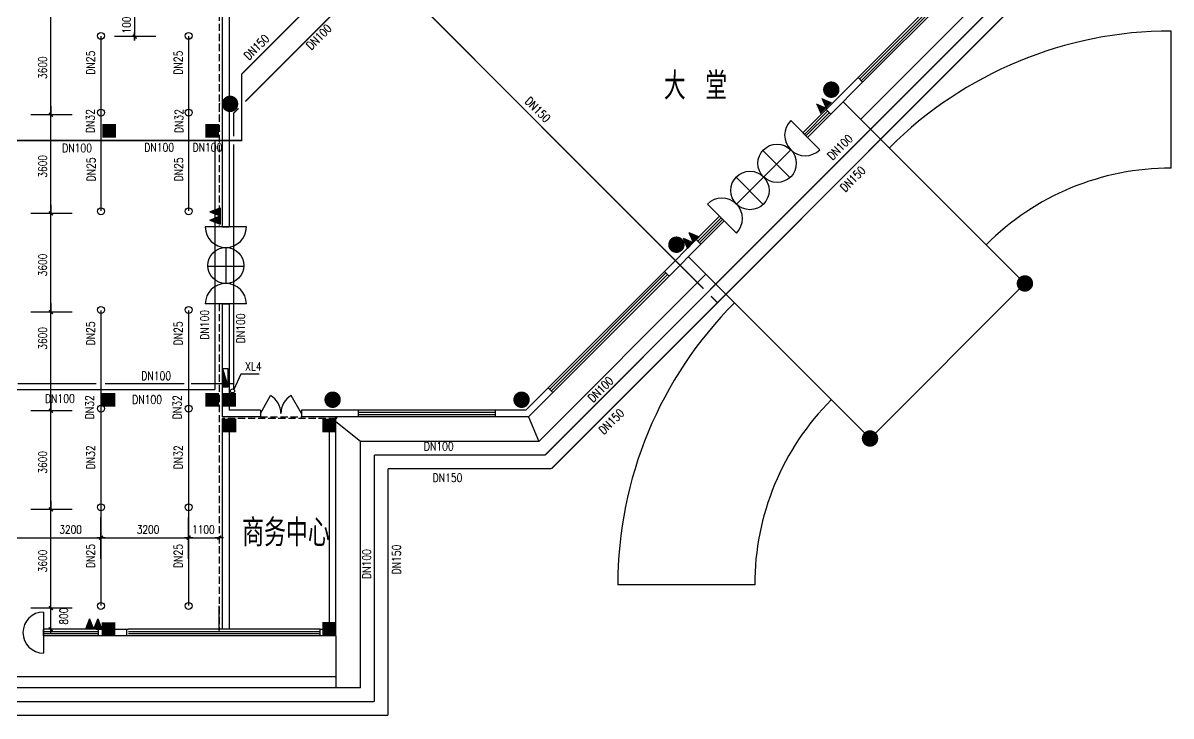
# Model space of a CAD drawing. Extents: x -59612 to 32938, y -7258 to 51372.
# Drawn here: x -12664 to 27173, y -24 to 24001 of the extents above; entities that cross this region are included whole.
import ezdxf
from ezdxf.enums import TextEntityAlignment as Align

# ---------------------------------------------------------------- set-up
doc = ezdxf.new("R2010")
doc.units = 0
doc.header["$LTSCALE"] = 1000
doc.header["$MEASUREMENT"] = 0
doc.linetypes.add('DASH', pattern=[0.35, 0.25, -0.1])
doc.layers.get('0').update_dxf_attribs({"linetype": 'CONTINUOUS'})
doc.layers.get('DEFPOINTS').update_dxf_attribs({"linetype": 'CONTINUOUS'})
for name, color, linetype in [('P_LS_', 6, 'CONTINUOUS'), ('P_PL_', 4, 'CONTINUOUS'), ('P_PL_PT', 7, 'CONTINUOUS'), ('P_XF_GJ', 7, 'CONTINUOUS'), ('PUB_TEXT', 7, 'CONTINUOUS'), ('WALL', 4, 'CONTINUOUS'), ('WINDOW_TEXT', 7, 'CONTINUOUS'), ('墙线__窗台线', 7, 'CONTINUOUS')]:
    doc.layers.add(name, color=color, linetype=linetype)
doc.styles.add('_HZTXT', font='txt.shx', dxfattribs={"width": 0.8, "bigfont": 'hztxt.shx'})
doc.styles.add('DIM_FONT', font='SIMPLEX.shx', dxfattribs={"width": 0.8})
doc.styles.add('SIMPLEX', font='SIMPLEX.SHX')

# ---------------------------------------------------------------- blocks, each defined once
blk = doc.blocks.new('_FZH')
blk.add_solid([(-0.5, -0.5), (0.5, -0.5), (-0.5, 0.5), (0.5, 0.5)])
blk = doc.blocks.new('_YZH')
at = {"const_width": 0.5}
blk.add_lwpolyline([(-0.25, 0, 1), (0.25, 0, 1)], format="xyb", close=True, dxfattribs=at)
blk = doc.blocks.new('_WBLK')
for p, q in [((-0.5, 0.5), (0.5, 0.5)), ((0.5, 0.167), (-0.5, 0.167)), ((0.5, -0.167), (-0.5, -0.167)), ((-0.5, -0.5), (0.5, -0.5))]:
    blk.add_line(p, q)
at = {"layer": 'WINDOW_TEXT', "style": 'SIMPLEX', "flags": 9}
blk.add_attdef('A', text='', height=1, dxfattribs=at).set_placement((0, 1.5), align=Align.MIDDLE)
blk = doc.blocks.new('_DBLK1')
for p, q in [((-0.5, 0), (-0.25, -0.433)), ((0.5, 0), (0.25, -0.433))]:
    blk.add_line(p, q)
for centre, start, end in [((-0.5, 0), 300, 0), ((0.5, 0), 180, 240)]:
    blk.add_arc(centre, 0.5, start, end)
at = {"layer": 'WINDOW_TEXT', "style": 'SIMPLEX', "flags": 9}
blk.add_attdef('A', text='', height=1, dxfattribs=at).set_placement((0, 1.5), align=Align.MIDDLE)
blk = doc.blocks.new('*X16')
at = {"color": 0}
for p, q in [((7200.925, 5700.925), (7201, 5700.925)), ((7200.93125, 5700.93125), (7201, 5700.93125)), ((7200.9375, 5700.9375), (7201, 5700.9375)), ((7200.94375, 5700.94375), (7201, 5700.94375)), ((7200.95, 5700.95), (7201, 5700.95)), ((7200.95625, 5700.95625), (7201, 5700.95625)), ((7200.9625, 5700.9625), (7201, 5700.9625)), ((7200.96875, 5700.96875), (7201, 5700.96875)), ((7200.975, 5700.975), (7201, 5700.975)), ((7200.98125, 5700.98125), (7201, 5700.98125)), ((7200.9875, 5700.9875), (7201, 5700.9875)), ((7200.99375, 5700.99375), (7201, 5700.99375)), ((7200.28125, 5700.28125), (7201, 5700.28125)), ((7200.2875, 5700.2875), (7201, 5700.2875)), ((7200.29375, 5700.29375), (7201, 5700.29375)), ((7200.3, 5700.3), (7201, 5700.3)), ((7200.30625, 5700.30625), (7201, 5700.30625)), ((7200.3125, 5700.3125), (7201, 5700.3125)), ((7200.31875, 5700.31875), (7201, 5700.31875)), ((7200.325, 5700.325), (7201, 5700.325)), ((7200.33125, 5700.33125), (7201, 5700.33125)), ((7200.3375, 5700.3375), (7201, 5700.3375)), ((7200.34375, 5700.34375), (7201, 5700.34375)), ((7200.35, 5700.35), (7201, 5700.35)), ((7200.35625, 5700.35625), (7201, 5700.35625)), ((7200.3625, 5700.3625), (7201, 5700.3625)), ((7200.36875, 5700.36875), (7201, 5700.36875)), ((7200.375, 5700.375), (7201, 5700.375)), ((7200.38125, 5700.38125), (7201, 5700.38125)), ((7200.3875, 5700.3875), (7201, 5700.3875)), ((7200.39375, 5700.39375), (7201, 5700.39375)), ((7200.4, 5700.4), (7201, 5700.4)), ((7200.40625, 5700.40625), (7201, 5700.40625)), ((7200.4125, 5700.4125), (7201, 5700.4125)), ((7200.41875, 5700.41875), (7201, 5700.41875)), ((7200.425, 5700.425), (7201, 5700.425)), ((7200.43125, 5700.43125), (7201, 5700.43125)), ((7200.4375, 5700.4375), (7201, 5700.4375)), ((7200.44375, 5700.44375), (7201, 5700.44375)), ((7200.45, 5700.45), (7201, 5700.45)), ((7200.45625, 5700.45625), (7201, 5700.45625)), ((7200.4625, 5700.4625), (7201, 5700.4625)), ((7200.46875, 5700.46875), (7201, 5700.46875)), ((7200.475, 5700.475), (7201, 5700.475)), ((7200.48125, 5700.48125), (7201, 5700.48125)), ((7200.4875, 5700.4875), (7201, 5700.4875)), ((7200.49375, 5700.49375), (7201, 5700.49375)), ((7200.5, 5700.5), (7201, 5700.5)), ((7200.50625, 5700.50625), (7201, 5700.50625)), ((7200.5125, 5700.5125), (7201, 5700.5125)), ((7200.51875, 5700.51875), (7201, 5700.51875)), ((7200.525, 5700.525), (7201, 5700.525)), ((7200.53125, 5700.53125), (7201, 5700.53125)), ((7200.5375, 5700.5375), (7201, 5700.5375)), ((7200.54375, 5700.54375), (7201, 5700.54375)), ((7200.55, 5700.55), (7201, 5700.55)), ((7200.55625, 5700.55625), (7201, 5700.55625)), ((7200.5625, 5700.5625), (7201, 5700.5625)), ((7200.56875, 5700.56875), (7201, 5700.56875)), ((7200.575, 5700.575), (7201, 5700.575)), ((7200.58125, 5700.58125), (7201, 5700.58125)), ((7200.5875, 5700.5875), (7201, 5700.5875)), ((7200.59375, 5700.59375), (7201, 5700.59375)), ((7200.6, 5700.6), (7201, 5700.6)), ((7200.60625, 5700.60625), (7201, 5700.60625)), ((7200.6125, 5700.6125), (7201, 5700.6125)), ((7200.61875, 5700.61875), (7201, 5700.61875)), ((7200.625, 5700.625), (7201, 5700.625)), ((7200.63125, 5700.63125), (7201, 5700.63125)), ((7200.6375, 5700.6375), (7201, 5700.6375)), ((7200.64375, 5700.64375), (7201, 5700.64375)), ((7200.65, 5700.65), (7201, 5700.65)), ((7200.65625, 5700.65625), (7201, 5700.65625)), ((7200.6625, 5700.6625), (7201, 5700.6625)), ((7200.66875, 5700.66875), (7201, 5700.66875)), ((7200.675, 5700.675), (7201, 5700.675)), ((7200.68125, 5700.68125), (7201, 5700.68125)), ((7200.6875, 5700.6875), (7201, 5700.6875)), ((7200.69375, 5700.69375), (7201, 5700.69375)), ((7200.7, 5700.7), (7201, 5700.7)), ((7200.70625, 5700.70625), (7201, 5700.70625)), ((7200.7125, 5700.7125), (7201, 5700.7125)), ((7200.71875, 5700.71875), (7201, 5700.71875)), ((7200.725, 5700.725), (7201, 5700.725)), ((7200.73125, 5700.73125), (7201, 5700.73125)), ((7200.7375, 5700.7375), (7201, 5700.7375)), ((7200.74375, 5700.74375), (7201, 5700.74375)), ((7200.75, 5700.75), (7201, 5700.75)), ((7200.75625, 5700.75625), (7201, 5700.75625)), ((7200.7625, 5700.7625), (7201, 5700.7625)), ((7200.76875, 5700.76875), (7201, 5700.76875)), ((7200.775, 5700.775), (7201, 5700.775)), ((7200.78125, 5700.78125), (7201, 5700.78125)), ((7200.7875, 5700.7875), (7201, 5700.7875)), ((7200.79375, 5700.79375), (7201, 5700.79375)), ((7200.8, 5700.8), (7201, 5700.8)), ((7200.80625, 5700.80625), (7201, 5700.80625)), ((7200.8125, 5700.8125), (7201, 5700.8125)), ((7200.81875, 5700.81875), (7201, 5700.81875)), ((7200.825, 5700.825), (7201, 5700.825)), ((7200.83125, 5700.83125), (7201, 5700.83125)), ((7200.8375, 5700.8375), (7201, 5700.8375)), ((7200.84375, 5700.84375), (7201, 5700.84375)), ((7200.85, 5700.85), (7201, 5700.85)), ((7200.85625, 5700.85625), (7201, 5700.85625)), ((7200.8625, 5700.8625), (7201, 5700.8625)), ((7200.86875, 5700.86875), (7201, 5700.86875)), ((7200.875, 5700.875), (7201, 5700.875)), ((7200.88125, 5700.88125), (7201, 5700.88125)), ((7200.8875, 5700.8875), (7201, 5700.8875)), ((7200.89375, 5700.89375), (7201, 5700.89375)), ((7200.9, 5700.9), (7201, 5700.9)), ((7200.90625, 5700.90625), (7201, 5700.90625)), ((7200.9125, 5700.9125), (7201, 5700.9125)), ((7200.91875, 5700.91875), (7201, 5700.91875)), ((7200.00625, 5700.00625), (7201, 5700.00625)), ((7200.0125, 5700.0125), (7201, 5700.0125)), ((7200.01875, 5700.01875), (7201, 5700.01875)), ((7200.025, 5700.025), (7201, 5700.025)), ((7200.03125, 5700.03125), (7201, 5700.03125)), ((7200.0375, 5700.0375), (7201, 5700.0375)), ((7200.04375, 5700.04375), (7201, 5700.04375)), ((7200.05, 5700.05), (7201, 5700.05)), ((7200.05625, 5700.05625), (7201, 5700.05625)), ((7200.0625, 5700.0625), (7201, 5700.0625)), ((7200.06875, 5700.06875), (7201, 5700.06875)), ((7200.075, 5700.075), (7201, 5700.075)), ((7200.08125, 5700.08125), (7201, 5700.08125)), ((7200.0875, 5700.0875), (7201, 5700.0875)), ((7200.09375, 5700.09375), (7201, 5700.09375)), ((7200.1, 5700.1), (7201, 5700.1)), ((7200.10625, 5700.10625), (7201, 5700.10625)), ((7200.1125, 5700.1125), (7201, 5700.1125)), ((7200.11875, 5700.11875), (7201, 5700.11875)), ((7200.125, 5700.125), (7201, 5700.125)), ((7200.13125, 5700.13125), (7201, 5700.13125)), ((7200.1375, 5700.1375), (7201, 5700.1375)), ((7200.14375, 5700.14375), (7201, 5700.14375)), ((7200.15, 5700.15), (7201, 5700.15)), ((7200.15625, 5700.15625), (7201, 5700.15625)), ((7200.1625, 5700.1625), (7201, 5700.1625)), ((7200.16875, 5700.16875), (7201, 5700.16875)), ((7200.175, 5700.175), (7201, 5700.175)), ((7200.18125, 5700.18125), (7201, 5700.18125)), ((7200.1875, 5700.1875), (7201, 5700.1875)), ((7200.19375, 5700.19375), (7201, 5700.19375)), ((7200.2, 5700.2), (7201, 5700.2)), ((7200.20625, 5700.20625), (7201, 5700.20625)), ((7200.2125, 5700.2125), (7201, 5700.2125)), ((7200.21875, 5700.21875), (7201, 5700.21875)), ((7200.225, 5700.225), (7201, 5700.225)), ((7200.23125, 5700.23125), (7201, 5700.23125)), ((7200.2375, 5700.2375), (7201, 5700.2375)), ((7200.24375, 5700.24375), (7201, 5700.24375)), ((7200.25, 5700.25), (7201, 5700.25)), ((7200.25625, 5700.25625), (7201, 5700.25625)), ((7200.2625, 5700.2625), (7201, 5700.2625)), ((7200.26875, 5700.26875), (7201, 5700.26875)), ((7200.275, 5700.275), (7201, 5700.275))]:
    blk.add_line(p, q, dxfattribs=at)
blk = doc.blocks.new('_SXHS')
for p, q in [((0.5, 0.5), (-0.5, 0.5)), ((-0.5, 0.5), (-0.5, -0.5)), ((0.5, 0.5), (-0.5, -0.5)), ((0.5, -0.5), (0.5, 0.5)), ((-0.5, -0.5), (0.5, -0.5))]:
    blk.add_line(p, q)
at = {"rotation": 180}
blk.add_blockref('*X16', (7200.5, 5700.5), dxfattribs=at)
blk = doc.blocks.new('PM_PTA')
blk.add_circle((0, 0), 125)
blk = doc.blocks.new('_DIMX')
blk.add_line((-150, 0), (150, 0))
at = {"const_width": 50}
blk.add_lwpolyline([(-70, -70), (70, 70)], dxfattribs=at)
blk = doc.blocks.new('_LINKPT1')
blk.add_line((0, 0), (0, 0))

msp = doc.modelspace()

# ---------------------------------------------------------------- linework, layer by layer
at = {"color": 0, "linetype": 'ByBlock'}
for p, q in [((-11693.3, 20816.1), (-11693.3, 24235.2)), ((-8784.2, 23530.5), (-8784.2, 24235.2)), ((-11696.9, 21117.6), (-11696.9, 21118.5)), ((-11696.9, 21116.6), (-11696.9, 20816.1)), ((-11696.9, 20815.2), (-11696.9, 20814.2)), ((-11693.3, 17396.1), (-11693.3, 20815.2)), ((-11696.9, 17697.6), (-11696.9, 17698.5)), ((-11696.9, 17696.6), (-11696.9, 17396.1)), ((-11696.9, 17395.2), (-11696.9, 17394.2)), ((-11693.3, 13976.1), (-11693.3, 17395.2)), ((-11693.3, 13976.1), (-11693.3, 17395.2)), ((-11696.9, 14276.6), (-11696.9, 13976.1)), ((-11696.9, 13975.2), (-11696.9, 13974.2)), ((-11693.3, 10556.1), (-11693.3, 13975.2)), ((-11696.9, 10857.6), (-11696.9, 10858.5)), ((-11696.9, 10856.6), (-11696.9, 10556.1)), ((-11696.9, 10555.2), (-11696.9, 10554.2)), ((-11693.3, 7136.1), (-11693.3, 10555.2)), ((-11696.9, 7437.6), (-11696.9, 7438.5)), ((-11696.9, 7436.6), (-11696.9, 7136.1)), ((-11696.9, 7135.2), (-11696.9, 7134.2)), ((-11693.3, 2983), (-11693.3, 7135.2)), ((-12996, 6155.6), (-9956, 6155.6)), ((-9956, 6155.6), (-5852, 6155.6))]:
    msp.add_line(p, q, dxfattribs=at)
at = {"color": 7}
for p, q in [((-8051.3, 23530.5), (-9483.5, 23530.5)), ((-8051.3, 23530.5), (-9483.5, 23530.5)), ((-10960.4, 20816.1), (-12392.6, 20816.1)), ((-10960.4, 20816.1), (-12392.6, 20816.1)), ((-10960.4, 17396.1), (-12392.6, 17396.1)), ((-10960.4, 17396.1), (-12392.6, 17396.1)), ((-10960.4, 13976.1), (-12392.6, 13976.1)), ((-10960.4, 13976.1), (-12392.6, 13976.1)), ((-10960.4, 13976.1), (-12392.6, 13976.1)), ((-10960.4, 10556.1), (-12392.6, 10556.1)), ((-10960.4, 10556.1), (-12392.6, 10556.1)), ((-10960.4, 7136.1), (-12392.6, 7136.1)), ((-10960.4, 7136.1), (-12392.6, 7136.1)), ((-9956, 5422.7), (-9956, 6855)), ((-9956, 5422.7), (-9956, 6855)), ((-9956, 5422.7), (-9956, 6855)), ((-6916, 5422.7), (-6916, 6855)), ((-6916, 5422.7), (-6916, 6855)), ((-6916, 5422.7), (-6916, 6855)), ((-10960.4, 3716.1), (-12392.6, 3716.1))]:
    msp.add_line(p, q, dxfattribs=at)
for p, q in [((14858.7, 21194), (15211.3, 21042.9)), ((15060.2, 21395.5), (15211.3, 21042.9)), ((-6175.9, 17453), (-5819.7, 17595.5)), ((-5819.7, 17595.5), (-5819.7, 17310.5)), ((-6175.9, 17453), (-5819.7, 17310.5)), ((-6175.9, 17168), (-5819.7, 17310.5)), ((-6175.9, 17168), (-5819.7, 17025.5)), ((-5819.7, 17310.5), (-5819.7, 17025.5)), ((10442.6, 16741.8), (10795.3, 16590.7)), ((10442.6, 16741.8), (10593.7, 16389.2)), ((10241.1, 16540.3), (10392.2, 16187.6)), ((10241.1, 16540.3), (10593.7, 16389.2)), ((10392.2, 16187.6), (10593.7, 16389.2)), ((10593.7, 16389.2), (10795.3, 16590.7)), ((-10354.6, 3340.1), (-10497.1, 2983.9)), ((-10354.6, 3340.1), (-10212.1, 2983.9)), ((-10069.6, 3340.1), (-10212.1, 2983.9)), ((-10069.6, 3340.1), (-9927.1, 2983.9))]:
    msp.add_line(p, q)
for points in [[(15009.8, 20841.3), (14858.7, 21194), (15211.3, 21042.9)], [(15211.3, 21042.9), (15060.2, 21395.5), (15412.9, 21244.4)], [(-5819.7, 17595.5), (-6175.9, 17453), (-5819.7, 17310.5)], [(-5819.7, 17310.5), (-6175.9, 17168), (-5819.7, 17025.5)], [(10593.7, 16389.2), (10442.6, 16741.8), (10795.3, 16590.7)], [(10392.2, 16187.6), (10241.1, 16540.3), (10593.7, 16389.2)], [(-10497.1, 2983.9), (-10354.6, 3340.1), (-10212.1, 2983.9)], [(-10212.1, 2983.9), (-10069.6, 3340.1), (-9927.1, 2983.9)]]:
    msp.add_solid(points)
at = {"layer": 'DEFPOINTS', "color": 0, "linetype": 'ByBlock'}
for p in [(-11696.9, 20816.1), (-11693.3, 20816.1), (-11696.9, 17396.1), (-11693.3, 17396.1), (-11696.9, 13976.1), (-11693.3, 13976.1), (-11696.9, 10556.1), (-11693.3, 10556.1), (-11696.9, 7136.1), (-11693.3, 7136.1)]:
    msp.add_point(p, dxfattribs=at)
at = {"layer": 'P_LS_', "const_width": 47.5}
for points in [[(10952.4, 14787.4), (-2965.4, 28705.2)], [(22677, 26246.9), (5451.7, 9021.6)], [(23152, 26023.4), (5675.2, 8546.6)], [(-363.4, 25860.1), (-4944, 21279.5)], [(-5183.4, 21040.1), (-5361.3, 20862.2)], [(-5354.4, 20871.4), (-5354.4, 20065.9)], [(-5354.4, 19789.5), (-5354.4, 11311)], [(11434.2, 14305.6), (11210.8, 14529)], [(-10115.8, 11501.1), (-12851.5, 11501.1)], [(-7061.8, 11501.1), (-9817.7, 11501.1)], [(-5354.4, 11501.1), (-6827.6, 11501.1)], [(5451.7, 9021.6), (-475, 9021.6)], [(-475, 475), (-475, 9021.6)], [(5675.2, 8546.6), (0, 8546.6)], [(0, 0), (0, 8546.6)], [(-475, 475), (-55937.3, 475)], [(0, 0), (-55041.4, 0)]]:
    msp.add_lwpolyline(points, dxfattribs=at)
at = {"layer": 'P_PL_', "const_width": 47.5}
for points in [[(-5076, 22227.1), (621, 27924.1)], [(-9956, 23547.3), (-9956, 17485.2)], [(-6916, 23547.3), (-6916, 17485.2)], [(-5076, 22230), (-5076, 19926.2)], [(-49476, 19926.2), (-5050.4, 19926.2)], [(-5998.7, 19926.2), (-5998.7, 11293.2)], [(-9956, 14037.3), (-9956, 3798.2)], [(-6916, 14037.3), (-6916, 3798.2)], [(-46436, 11293.2), (-5998.7, 11293.2)]]:
    msp.add_lwpolyline(points, dxfattribs=at)
at = {"layer": 'PUB_TEXT'}
for p, q in [((-5100, 11821.9), (-5350.9, 11297.6)), ((-5852, 2943.2), (-5852, 3798.2))]:
    msp.add_line(p, q, dxfattribs=at)
msp.add_circle((-5394.1, 11245.3), 71.2, dxfattribs=at)
at = {"layer": 'WALL', "color": 7}
for p, q in [((22202, 26464.5), (16405.1, 20667.5)), ((20341.5, 26135.6), (16311, 22105.1)), ((16364.8, 22051.3), (20395.3, 26081.8)), ((16418.5, 21997.6), (20449, 26028.1)), ((20502.8, 25974.3), (16472.3, 21943.8)), ((-5510, 25374.6), (-5510, 16931.3)), ((-5738, 16931.3), (-5738, 24525.6)), ((27172.6, 18971.6), (27172.6, 23721.6)), ((16311, 22105.1), (15204.2, 20998.2)), ((16472.3, 21943.8), (15365.4, 20837)), ((16472.3, 21943.8), (16311, 22105.1)), ((22101.5, 14971.1), (15800.5, 21272.1)), ((14398.1, 20192.1), (15204.2, 20998.2)), ((15258, 20944.5), (14451.9, 20138.4)), ((15311.7, 20890.8), (14505.6, 20084.7)), ((14559.3, 20030.9), (15365.4, 20837)), ((15365.4, 20837), (15204.2, 20998.2)), ((13974.9, 20615.3), (14982.5, 19607.7)), ((14398.1, 20192.1), (14559.3, 20030.9)), ((12090.9, 17723.7), (13974.9, 19607.7)), ((13006.4, 19579.6), (13946.8, 18639.2)), ((12077.8, 18652.3), (13019.5, 17710.6)), ((11083.2, 17723.7), (12090.9, 16716)), ((11506.4, 17300.5), (11667.7, 17139.2)), ((-4911.5, 16931.3), (-6336.5, 16931.3)), ((-5738, 16931.3), (-5510, 16931.3)), ((10700.3, 16494.4), (9593.5, 15387.5)), ((10861.6, 16333.1), (9754.7, 15226.3)), ((10861.6, 16333.1), (10700.3, 16494.4)), ((-5624, 16218.8), (-5624, 14972.3)), ((-6247, 15575.5), (-5001, 15575.5)), ((16727.5, 9597), (10426.5, 15898.1)), ((11031.1, 15293.5), (5234.1, 9496.6)), ((9593.5, 15387.5), (5563, 11357)), ((5616.8, 11303.3), (9647.3, 15333.8)), ((5670.5, 11249.6), (9701, 15280.1)), ((9754.7, 15226.3), (5724.2, 11195.8)), ((9754.7, 15226.3), (9593.5, 15387.5)), ((22101.5, 14971.1), (16727.5, 9597)), ((-4911.5, 14259.8), (-6336.5, 14259.8)), ((-5738, 14259.8), (-5510, 14259.8)), ((-5738, 10351.6), (-5738, 14259.8)), ((-5510, 14259.8), (-5510, 10579.6)), ((5563, 11357), (4785.5, 10579.6)), ((5724.2, 11195.8), (4880, 10351.6)), ((5724.2, 11195.8), (5563, 11357)), ((-4427, 10579.6), (-5510, 10579.6)), ((-4427, 10579.6), (-4427, 10351.6)), ((-1017, 10579.6), (-3002, 10579.6)), ((-3002, 10579.6), (-3002, 10351.6)), ((-1016.5, 10579.6), (-1805, 10579.6)), ((-1016.5, 10579.1), (-1017, 10579.6)), ((3733.5, 10579.6), (-1016.5, 10579.6)), ((-1016.5, 10351.6), (-1016.5, 10579.1)), ((-1016.5, 10503.6), (3733.5, 10503.6)), ((-1016.5, 10427.6), (3733.5, 10427.6)), ((4785.5, 10579.6), (3733.5, 10579.6)), ((3733.5, 10351.6), (3733.5, 10579.6)), ((-4427, 10351.6), (-5738, 10351.6)), ((-5738, 2983), (-5738, 10285.1)), ((-5510, 10285.1), (-5510, 2983)), ((-1805, 10351.6), (-3002, 10351.6)), ((-2033, 10057.1), (-2033, 2983)), ((-1016.5, 10351.6), (-1805, 10351.6)), ((-1805, 2755), (-1805, 10285.1)), ((-950, 9496.6), (-1805, 10171.1)), ((3733.5, 10351.6), (-1016.5, 10351.6)), ((4880, 10351.6), (3733.5, 10351.6)), ((4880, 10351.6), (5234.1, 9496.6)), ((-950, 950), (-950, 9496.6)), ((5234.1, 9496.6), (-950, 9496.6)), ((12727, 4525.9), (7977, 4525.9)), ((-11951, 3581.5), (-11951, 2156.5)), ((-11951, 2755), (-11951, 2983)), ((-10051, 2983), (-11951, 2983)), ((-11951, 2907), (-10051, 2907)), ((-11951, 2831), (-10051, 2831)), ((-10127, 2983), (-9001.1, 2983)), ((-10051, 2983), (-10051, 2755)), ((-9058.1, 2755), (-9058.1, 2983)), ((-2356, 2983), (-9006, 2983)), ((-9006, 2907), (-2356, 2907)), ((-9006, 2831), (-2356, 2831)), ((-2356, 2983), (-2033, 2983)), ((-2356, 2755), (-2356, 2983)), ((-10051, 2755), (-11951, 2755)), ((-9001.1, 2755), (-10051, 2755)), ((-2356, 2755), (-9006, 2755)), ((-1805, 2755), (-2356, 2755)), ((-1805, 2755), (-1805, 950)), ((-1805, 1330), (-55100, 1330)), ((-950, 950), (-55100, 950))]:
    msp.add_line(p, q, dxfattribs=at)
at = {"layer": 'WALL', "color": 7, "linetype": 'DASH'}
for p, q in [((-5852, 25374.6), (-5852, 16931.3)), ((-5852, 14259.8), (-5852, 2943.2)), ((-1805, 10285.1), (-5738, 10285.1)), ((-4427, 10351.6), (-3002, 10351.6))]:
    msp.add_line(p, q, dxfattribs=at)
at = {"layer": 'WALL', "color": 7}
for points, const_width in [([(15241.5, 21688.6, 1), (15526.5, 21688.6, 1)], 285), ([(-1818.5, 10307, 1), (-1775.5, 10307, 1)], 42.5)]:
    msp.add_lwpolyline(points, format="xyb", close=True, dxfattribs=dict(at, const_width=const_width))
for centre, radius in [((13503.9, 19136.7), 666.1), ((12561.9, 18194.7), 666.1), ((-5624, 15595.6), 623.3)]:
    msp.add_circle(centre, radius, dxfattribs=at)
for centre, radius, start, end in [((27172.6, 9900), 13821.6, 90, 135), ((14478.7, 20111.5), 712.5, 135, 315), ((27172.6, 9900), 9071.6, 90, 135), ((11587.1, 17219.9), 712.5, 315, 135), ((-5624, 16931.3), 712.5, 180, 0), ((-5624, 14259.8), 712.5, 0, 180), ((21798.6, 4525.9), 13821.6, 135, 180), ((21798.6, 4525.9), 9071.6, 135, 180), ((-11951, 2869), 712.5, 90, 270)]:
    msp.add_arc(centre, radius, start, end, dxfattribs=at)
at = {"layer": 'WALL', "color": 7, "linetype": 'ByBlock'}
for p in [(-5839.2, 21200.6), (-5839.2, 21200.6), (-5839.2, 20250.6)]:
    msp.add_point(p, dxfattribs=at)
at = {"layer": 'WALL', "color": 7}
msp.add_solid([(-9928.2, 2751.5), (-9453.2, 2751.5), (-9928.2, 3226.5), (-9453.2, 3226.5)], dxfattribs=at)
at = {"layer": '墙线__窗台线', "color": 255}
msp.add_line((-4470.6, 11821.9), (-5100, 11821.9), dxfattribs=at)

# ---------------------------------------------------------------- block references
at = {"color": 0, "linetype": 'ByBlock', "xscale": 0.95, "yscale": 0.95, "zscale": 0.95, "rotation": 90}
for p in [(-8787.8, 23530.5), (-8787.8, 23530.5), (-8784.2, 23530.5), (-8784.2, 23530.5), (-11696.9, 20816.1), (-11696.9, 20816.1), (-11693.3, 20816.1), (-11693.3, 20816.1), (-11696.9, 17396.1), (-11696.9, 17396.1), (-11693.3, 17396.1), (-11693.3, 17396.1), (-11696.9, 13976.1), (-11696.9, 13976.1), (-11696.9, 13976.1), (-11693.3, 13976.1), (-11693.3, 13976.1), (-11693.3, 13976.1), (-11696.9, 10556.1), (-11696.9, 10556.1), (-11693.3, 10556.1), (-11693.3, 10556.1), (-11696.9, 7136.1), (-11696.9, 7136.1), (-11693.3, 7136.1), (-11693.3, 7136.1), (-11696.9, 3716.1), (-11693.3, 3716.1), (-11696.9, 2982.7)]:
    msp.add_blockref('_DIMX', p, dxfattribs=at)
at = {"xscale": 475, "yscale": 475, "zscale": 475}
for p in [(-5819.7, 17453), (-5819.7, 17168)]:
    msp.add_blockref('_LINKPT1', p, dxfattribs=at)
at = {"xscale": -475, "yscale": 475, "zscale": 475}
for p, rotation in [((10694.5, 16489.9), 134.9999999999999), ((10493, 16288.4), 134.9999999999999), ((-10359.7, 2968.8), 90), ((-10074.7, 2968.8), 90)]:
    msp.add_blockref('_LINKPT1', p, dxfattribs=dict(at, rotation=rotation))
at = {"color": 0, "linetype": 'ByBlock', "xscale": 0.95, "yscale": 0.95, "zscale": 0.95}
for p in [(-9956, 6159.2), (-9956, 6159.2), (-9956, 6159.2), (-9956, 6155.6), (-9956, 6155.6), (-9956, 6155.6), (-6916, 6159.2), (-6916, 6159.2), (-6916, 6159.2), (-6916, 6155.6), (-6916, 6155.6), (-6916, 6155.6), (-5852.5, 6159.2)]:
    msp.add_blockref('_DIMX', p, dxfattribs=at)
at = {"layer": 'P_PL_PT', "xscale": 0.95, "yscale": 0.95, "zscale": 0.95}
for p in [(-9956, 23553.2), (-6916, 23553.2), (-9956, 20893.2), (-6916, 20893.2), (-9956, 17473.2), (-6916, 17473.2), (-9956, 14053.2), (-6916, 14053.2), (-9956, 10633.2), (-6916, 10633.2), (-9956, 7213.2), (-6916, 7213.2), (-9956, 3793.2), (-6916, 3793.2)]:
    msp.add_blockref('PM_PTA', p, dxfattribs=at)
at = {"layer": 'P_XF_GJ', "xscale": 617.5, "yscale": 190, "zscale": 617.5, "rotation": 90}
msp.add_blockref('_SXHS', (-5642, 11700.5), dxfattribs=at)
at = {"layer": 'WALL', "color": 7}
for name, p, xscale, yscale, zscale in [('_YZH', (-5477.7, 21195.9), 570, 570, 570), ('_FZH', (-9677.4, 20258.7), 475, 475, 475), ('_FZH', (-6093.1, 20258.7), 475, 475, 475), ('_YZH', (10010, 16314.6), 570, 570, 570), ('_YZH', (22101.5, 14971.1), 570, 570, 570), ('_FZH', (-9691.6, 10941.4), 475, 475, 475), ('_FZH', (-6101.8, 10940.6), 475, 475, 475), ('_FZH', (-5507.1, 10940.6), 475, 475, 475), ('_YZH', (-1919, 10940.6), 570, 570, 570), ('_YZH', (4636, 10940.6), 570, 570, 570), ('_FZH', (-5500.5, 10047.6), 475, 475, 475), ('_FZH', (-2033, 10044.1), 475, 475, 475), ('_YZH', (16727.5, 9597), 570, 570, 570), ('_FZH', (-2042.5, 2992.5), 475, 475, 475)]:
    msp.add_blockref(name, p, dxfattribs=dict(at, xscale=xscale, yscale=yscale, zscale=zscale))
for name, p, xscale, yscale, zscale, rotation in [('_WBLK', (11184, 16816.8), 1140, 228.0000000000385, 1140, 45), ('_DBLK1', (-3714.5, 10465.6), 1425, 1425, 1425, 180)]:
    msp.add_blockref(name, p, dxfattribs=dict(at, xscale=xscale, yscale=yscale, zscale=zscale, rotation=rotation))

# ---------------------------------------------------------------- texts
at = {"color": 255, "linetype": 'DASH', "style": 'DIM_FONT', "width": 0.8}
for s, rotation, p in [('DN100', 45, (-2656.2, 23046)), ('DN150', 45, (-4823.2, 22695.1)), ('DN25', 90, (-10169.5, 22206.7)), ('DN25', 90, (-7129.5, 22206.7)), ('DN150', 315, (4728.5, 21256.9)), ('DN32', 90, (-10179.4, 20181.6)), ('DN32', 90, (-7103.3, 20181.6)), ('DN100', 45, (15425, 19229.4)), ('DN25', 90, (-10152, 18507.2)), ('DN25', 90, (-7112, 18507.2)), ('DN150', 45, (15867.4, 18123.9)), ('DN100', 90, (-6212.2, 13019.7)), ('DN25', 90, (-10169.5, 12821.4)), ('DN25', 90, (-7129.5, 12821.4)), ('DN100', 90, (-4960.7, 12897.7)), ('DN100', 45, (7119.7, 10830.5)), ('DN32', 90, (-10204.5, 10262.4)), ('DN32', 90, (-7164.5, 10262.4)), ('DN150', 45, (7491.9, 9715.6)), ('DN32', 90, (-10169.5, 8526.7)), ('DN32', 90, (-7129.5, 8526.7)), ('DN25', 90, (-10169.5, 5106.7)), ('DN25', 90, (-7129.5, 5106.7)), ('DN100', 90, (-591.9, 4727.1)), ('DN150', 90, (442.7, 4882.8))]:
    msp.add_text(s, height=293.44, rotation=rotation, dxfattribs=at).set_placement(p)
for s, p in [('DN100', (-11304.5, 19520.5)), ('DN100', (-8455.2, 19540.7)), ('DN100', (-6780.1, 19540.7)), ('XL4', (-4956.2, 11948.6)), ('DN100', (-8559.2, 11624)), ('DN100', (-11899.1, 10833.1)), ('DN100', (-8875, 10801)), ('DN100', (1246.2, 9177.5)), ('DN150', (1550.2, 8089.7))]:
    msp.add_text(s, height=293.44, dxfattribs=at).set_placement(p)
at = {"color": 7, "linetype": 'ByBlock', "char_height": 285, "attachment_point": 5, "rotation": 90, "style": 'DIM_FONT'}
for s, insert in [('1000', (-9069.2, 24028.4)), ('3600', (-11978.3, 22451.1)), ('3600', (-11978.3, 19031.1)), ('3600', (-11978.3, 15611.1)), ('3600', (-11978.3, 13065.8)), ('3600', (-11978.3, 8771.1)), ('3600', (-11978.3, 5351.1)), ('800', (-11247.5, 3438.8))]:
    msp.add_mtext(s, dxfattribs=dict(at, insert=insert))
at = {"color": 7, "linetype": 'ByBlock', "char_height": 285, "attachment_point": 5, "style": 'DIM_FONT'}
for s, insert in [('3200', (-11011.8, 6440.6)), ('3200', (-8321.1, 6440.6)), ('1100', (-6399.7, 6440.6))]:
    msp.add_mtext(s, dxfattribs=dict(at, insert=insert))
at = {"layer": 'WALL', "color": 7, "style": '_HZTXT', "width": 0.8}
for s, p in [('大 堂', (9573.7, 21343.5)), ('商务中心', (-5058.6, 5853.7))]:
    msp.add_text(s, height=950, dxfattribs=at).set_placement(p)

doc.saveas('drawing.dxf')
